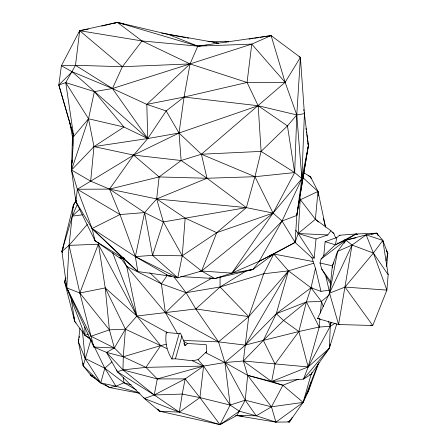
<?xml version="1.0" encoding="UTF-8"?>
<svg xmlns="http://www.w3.org/2000/svg" width="447" height="447" viewBox="0 0 447 447"><rect width="100%" height="100%" fill="white"/><g stroke="black" fill="none" stroke-linecap="round" stroke-linejoin="round"><path stroke-width="0.67" d="M166.424 331.819C164.798 341.24 166.614 350.945 171.916 358.98L175.453 358.801L192.473 360.774L198.055 359.645L205.503 352.638L206.413 352.7L206.268 344.698L187.511 343.475L185.611 345.229L184.354 345.481L184.058 341.715L180.476 333.132L177.442 333.496L167.105 332.551L136.877 316.04L105.224 287.929L98.251 242.822M72.766 135.34L72.431 136.693L71.537 170.044L75.873 201.686L95.021 240.754L119.304 257.712L124.652 259.31M124.283 258.4L122.344 257.64L95.021 240.754L92.065 228.506L77.337 189.26L71.537 170.044L73.71 136.396L58.842 85.019L61.395 65.737L79.689 30.703L142.001 40.945L197.814 46.147L271.1 35.581L300.395 57.412L296.786 114.94L294.674 172.57L273.061 213.09L231.881 273.134L214.806 278.559L180.649 276.576M73.258 207.771L73.369 205.039L76.364 200.412M329.221 290.181L320.985 291.338L315.476 268.295L311.917 257.763L295.104 242.414L296.797 215.437L301.87 178.621L304.413 113.633L300.395 57.412L299.116 56.842M330.495 322.209L329.333 348.286L311.14 374.256L303.127 402.378L289.393 421.951L275.922 422.13L235.474 415.392M336.736 323.924L329.333 348.286L308.139 366.937L243.33 361.003L224.919 362.528L203.597 366.065L185.17 378.894L157.277 378.927L145.94 367.361L123.277 356.773L106.537 352.404L93.853 347.028L66.782 287.885L69.056 245.369L73.369 205.039L76.096 200.999M199.552 271.323L201.603 271.016L231.881 273.134L259.143 261.299L273.787 254.013L295.104 242.414L298.177 233.518L300.205 199.831L299.764 197.116M71.76 166.714L71.537 170.044L90.674 181.158L109.521 189.109L144.621 212.571L163.362 221.93L182.242 255.801L201.603 271.016L214.806 278.559L252.84 269.563L273.787 254.013L312.95 261.523M72.028 162.719L72.213 160.054M75.873 201.686L77.337 189.26L109.521 189.109L156.662 198.949L185.175 218.119L182.242 255.801L177.777 277.822L168.798 275.888L137.782 271.558L122.344 257.64L92.065 228.506L75.873 201.686L75.571 197.54M330.691 284.001L321.728 269.083L319.991 262.987L321.08 259.036L323.768 255.745L335.362 244.8L345.827 240.117L366.166 234.865L382.828 240.436L388.158 274.715L386.901 290.097L372.77 325.5L338.569 324.528L317.56 318.51L352.04 245.051L366.166 234.865L376.698 233.172L382.828 240.436L387.795 253.432L386.689 266.418M382.716 241.821L382.828 240.436L373.374 253.047L345.017 287.08L329.562 293.159L338.569 324.528L339.921 324.332M139.978 393.354L109.632 387.56L100.731 382.917L90.897 375.502L83.187 365.842L90.909 339.781L85.003 335.395L74.694 321.415L71.52 300.563L71.76 297.797M205.503 352.638L224.919 362.528L247.66 375.34L271.631 381.526L303.496 379.14L308.139 366.937L319.203 327.031L319.94 318.722M320.426 313.185L321.466 301.418L311.028 287.823L288.471 270.86L273.787 254.013L269.2 255.684M311.917 257.763L314.168 258.137L298.177 233.518L315.381 219.293L317.996 191.445L310.564 176.822L303.507 172.626M90.674 181.158L93.976 146.61L88.523 118.773L65.726 82.589L75.509 65.307L79.689 30.703L117.337 22.35L168.407 34.43L185.991 37.721M323.768 255.745L325.109 241.693L336.831 237.53L339.558 235.234L355.996 233.988L376.698 233.172L378.196 235.524M314.168 258.137L316.035 238.938L327.791 234.949L330.981 230.786L315.381 219.293L299.155 198.116M388.158 274.715L373.374 253.047L352.04 245.051L337.597 251.398L332.356 265.814L329.562 293.159L337.597 251.398L345.827 240.117L355.996 233.988L357.337 234.345M79.907 328.316L78.437 341.843L83.187 365.842L100.731 382.917L115.941 386.214L139.341 392.863M306.838 134.547L308.402 145.521L301.87 178.621L273.061 213.09L201.603 271.016L177.777 277.822L152.544 255.354L163.362 221.93L156.662 198.949L159.132 176.945L181.136 160.518L201.39 154.232L261.115 151.393L294.674 172.57L301.87 178.621L282.051 221.03L259.143 261.299L252.84 269.563L231.881 273.134L282.051 221.03L296.797 215.437L308.402 145.521L304.183 112.281M83.349 364.512L83.187 365.842L83.036 363.098M318.968 362.5L308.369 391.265L303.127 402.378L275.922 422.13L271.469 406.815L247.66 375.34L243.33 361.003L248.733 316.632L263.696 273.771L273.787 254.013L269.658 256.55M259.143 261.299L295.104 242.414L282.051 221.03L273.061 213.09L246.364 207.62L207.011 178.258L201.39 154.232L285.119 82.332L251.773 44.119L190.053 63.915L122.383 66.715L75.509 65.307L61.395 65.737L72.14 71.755L112.454 88.523L146.812 104.374L184.047 97.049L258.17 105.749L287.438 125.909L294.674 172.57L254.946 176.705L207.011 178.258L156.662 198.949L144.621 212.571L120.008 214.549L92.065 228.506L135.352 256.617L152.544 255.354L182.242 255.801L216.722 232.669L246.364 207.62L254.946 176.705L261.115 151.393L258.17 105.749L247.062 82.477L251.773 44.119L271.1 35.581L285.119 82.332L296.786 114.94L301.87 178.621M92.065 228.506L137.782 271.558L135.352 256.617L120.008 214.549L109.521 189.109L159.132 176.945L207.011 178.258L181.136 160.518L179.029 133.027L184.047 97.049L190.053 63.915L197.814 46.147L203.899 45.499M78.879 339.1L78.437 341.843L85.126 358.433L100.731 382.917L104.827 368.227L111.934 361.886M79.102 337.731L79.326 336.356M288.013 421.778L289.393 421.951L289.628 420.577M338.569 324.528L352.04 245.051L345.827 240.117L321.08 259.036M313.705 263.222L288.471 270.86L248.733 316.632L195.797 308.95L136.877 316.04L125.411 329.182L114.359 347.995L106.537 352.404L117.365 371.77L144.426 398.517L154.237 394.986L157.277 378.927L203.597 366.065L230.138 405.066L239.408 411.201L256.243 415.805L275.922 422.13M116.645 369.837L117.365 371.77L154.237 394.986L185.17 378.894L182.225 394.058L179.353 412.156L219.997 424.65L236.854 415.464L256.243 415.805L271.469 406.815L303.127 402.378L317.906 364.216M303.127 402.378L282.901 385.253L271.631 381.526L275.022 364.054L298.853 331.529L306.391 301.954L311.028 287.823L315.476 268.295M65.43 277.945L64.631 281.99L74.694 321.415L76.046 322.946M325.109 241.693L335.362 244.8L336.831 237.53M171.587 276.05L168.798 275.888L135.352 256.617L144.621 212.571L152.544 255.354M330.193 344.201L329.333 348.286L303.496 379.14L311.14 374.256L312.034 372.373M386.024 260.797L387.795 253.432L386.309 250.426M206.413 352.7L206.771 351.353M329.243 294.897L321.466 301.418L306.391 301.954L283.566 320.493L263.356 340.402L243.33 361.003L271.631 381.526L308.139 366.937L330.177 326.355L331.305 322.326M175.453 358.801L181.946 336.015M120.679 257.869L126.713 266.373L161.378 283.772L186.069 292.696L220.08 286.985L263.696 273.771L288.471 270.86L276.28 313.705L263.356 340.402L245.291 345.123L218.516 341.86L183.343 340.452M171.916 358.98L179.213 333.568M79.08 32.704L79.689 30.703L88.383 29.055M311.229 382.001L308.369 391.265L306.541 394.215M65.944 278.068L64.631 281.99L85.003 335.395L89.908 337.988M63.351 247.537L61.915 251.449L66.782 287.885L91.004 336.261L93.853 347.028L114.359 347.995L123.277 356.773L122.981 369.892L154.237 394.986L179.353 412.156L199.921 397.618L203.597 366.065L198.055 359.645M298.484 204.374L300.205 199.831L299.551 197.876M201.603 271.016L216.722 232.669L273.061 213.09L254.946 176.705L201.39 154.232L179.029 133.027L166.161 110.917L146.812 104.374L147.75 138.542L133.614 155.087L109.521 189.109M387.264 254.701L387.795 253.432L386.487 251.046M77.437 204.095L72.274 216.119L61.915 251.449L62.474 252.711M288.036 421.633L289.393 421.951L289.952 420.677M72.475 145.694L72.431 136.693L73.71 136.396L58.842 85.019L65.726 82.589L94.367 91.618L112.454 88.523L122.383 66.715L142.001 40.945L190.053 63.915L247.062 82.477L285.119 82.332L300.395 57.412L300.468 60.87M332.741 267.854L332.356 265.814L333.959 262.752M344.224 243.174L345.827 240.117L355.896 237.849M243.079 416.235L236.854 415.464L245.219 400.194L247.66 375.34L282.901 385.253L298.305 379.257M282.901 385.253L271.469 406.815L245.219 400.194L230.138 405.066L199.921 397.618L182.225 394.058L154.237 394.986M143.772 397.299L144.426 398.517L159.434 411.195L219.997 424.65L230.138 405.066L224.919 362.528L245.291 345.123L288.471 270.86M289.393 421.951L292.31 417.23M117.365 371.77L122.981 369.892L145.94 367.361L160.663 345.637L166.239 344.224M177.442 333.496L165.429 312.755L161.378 283.772L167.217 275.486M304.413 113.633L296.786 114.94L287.438 125.909L261.115 151.393M87.31 224.433L69.056 245.369L61.915 251.449L73.369 205.039L74.308 204.033M245.291 345.123L276.28 313.705L311.028 287.823L312.392 287.952M58.842 85.019L72.14 71.755L147.75 138.542L179.029 133.027L258.17 105.749L296.786 114.94M122.841 258.31L126.713 266.373L165.429 312.755L186.069 292.696L211.537 278.369M146.812 104.374L190.053 63.915L112.454 88.523L75.509 65.307M79.918 209.062L72.274 216.119L82.444 214.823M256.243 415.805L245.219 400.194L224.919 362.528L218.516 341.86L195.797 308.95L220.08 286.985L246.643 270.681M239.408 411.201L219.997 424.65L199.921 397.618L185.17 378.894M275.022 364.054L263.356 340.402L298.853 331.529L319.203 327.031L330.177 326.355L335.133 323.304M179.029 133.027L133.614 155.087L77.337 189.26L120.008 214.549M166.027 333.155L167.105 332.551M99.508 243.542L98.295 244.213L69.056 245.369L79.845 293.02L91.004 336.261L114.359 347.995L109.392 329.858L105.224 287.929L79.845 293.02L66.782 287.885M335.362 244.8L355.996 233.988L357.248 234.463M104.95 384.549L109.632 387.56L115.941 386.214L123.953 382.755L131.195 384.889M88.132 334.082L85.003 335.395L84.835 327.048M309.855 374.759L311.14 374.256L309.777 374.508M269.809 36.062L271.1 35.581L260.076 37.369M114.058 23.495L117.337 22.35L124.735 24.417M91.004 336.261L109.392 329.858L125.411 329.182L166.932 348.626M101.827 26.088L117.337 22.35L197.814 46.147L251.773 44.119M247.062 82.477L184.047 97.049L166.161 110.917L147.75 138.542L93.976 146.61L71.537 170.044L88.523 118.773L94.367 91.618L123.959 127.043L147.75 138.542L112.454 88.523M371.328 234.379L376.698 233.172L377.676 234.96M271.631 381.526L274.352 381.028M163.362 221.93L246.364 207.62L156.662 198.949M249.057 39.157L250.432 38.934M251.812 38.71L253.186 38.487M254.566 38.263L258.701 37.593M170.167 275.682L168.798 275.888L166.223 274.871M248.739 270.066L252.84 269.563M205.257 45.354L206.609 45.208M207.916 41.655L225.126 41.264L228.518 41.867M145.94 367.361L203.597 366.065L192.473 360.774M295.819 230.289L298.177 233.518L327.791 234.949M162.887 411.385L159.434 411.195L157.54 409.173M317.56 318.51L319.633 318.745M71.52 300.563L72.872 300.714M65.726 82.589L73.71 136.396L88.523 118.773L123.959 127.043L93.976 146.61L133.614 155.087L181.136 160.518M209.308 277.838L214.806 278.559L212.09 278.14M213.191 42.499L214.577 42.683M215.957 42.873L218.035 43.152M370.703 325.181L372.77 325.5L345.017 287.08L386.901 290.097L373.374 253.047L366.166 234.865M161.691 33.084L218.773 43.152M187.349 37.978L188.701 38.23M319.991 262.987L332.356 265.814L332.786 267.133M90.411 374.245L90.897 375.502L92.255 375.821M157.277 378.927L122.981 369.892L106.537 352.404M94.993 378.14L90.897 375.502L92.244 375.871M124.635 259.176L119.304 257.712L122.344 257.64L124.333 258.277M298.177 233.518L316.035 238.938M311.028 287.823L320.985 291.338M90.897 375.502L92.211 375.966M144.426 398.517L179.353 412.156L159.434 411.195L157.702 409.05M168.407 34.43L197.814 46.147M339.558 235.234L340.089 235.463M185.175 218.119L216.722 232.669M303.189 173.207L304.418 173.81M308.106 175.615L310.564 176.822L311.218 178.766M135.352 256.617L177.777 277.822M184.058 341.715L187.511 343.475M165.429 312.755L218.516 341.86L248.733 316.632L220.08 286.985L220.041 276.939M82.382 330.674L85.126 358.433L104.827 368.227L123.953 382.755L136.296 389.913M332.115 232.306L333.825 233.34L335.691 238.05M117.337 22.35L142.001 40.945M79.689 30.703L122.383 66.715M133.614 155.087L159.132 176.945M315.381 219.293L318.527 222.064M330.981 230.786L333.825 233.34M302.731 177.431L317.996 191.445L325.572 227.182M149.84 272.731L161.378 283.772M225.126 41.264L226.126 42.241M89.556 338.25L90.909 339.781M337.926 243.498L337.658 243.017M184.041 343.408L185.611 345.229M344.324 239.81L344.598 240.134M109.392 329.858L79.845 293.02L98.295 244.213L136.877 316.04L160.663 345.637L123.277 356.773L125.411 329.182L105.224 287.929M174.185 277.168L186.069 292.696L195.797 308.95M321.728 269.083L330.998 282.029M115.941 386.214L104.827 368.227L93.937 345.967M319.203 327.031L306.391 301.954L276.28 313.705L283.566 320.493L298.853 331.529L308.139 366.937M91.21 340.402L91.819 341.637M112.65 252.846L136.877 316.04L126.713 266.373M299.484 197.865L300.205 199.831L317.996 191.445L318.761 196.077M321.466 301.418L323.304 306.67M328.344 321.108L330.177 326.355M307.832 143.526L308.402 145.521L296.797 215.437L296.612 214.085M94.272 238.072L95.021 240.754M332.356 265.814L332.691 267.138M323.455 218.589L325.377 226.545M325.902 276.481L329.718 292.886M294.819 241.084L295.104 242.414M93.278 344.296L93.853 347.028M69.33 120.383L72.431 136.693M73.822 316.632L74.694 321.415M303.72 109.588L303.949 110.934M305.96 128.373L306.156 129.742M306.446 131.804L306.642 133.172M123.311 377.313L123.953 382.755M304.524 167.999L304.591 169.391"/></g></svg>
